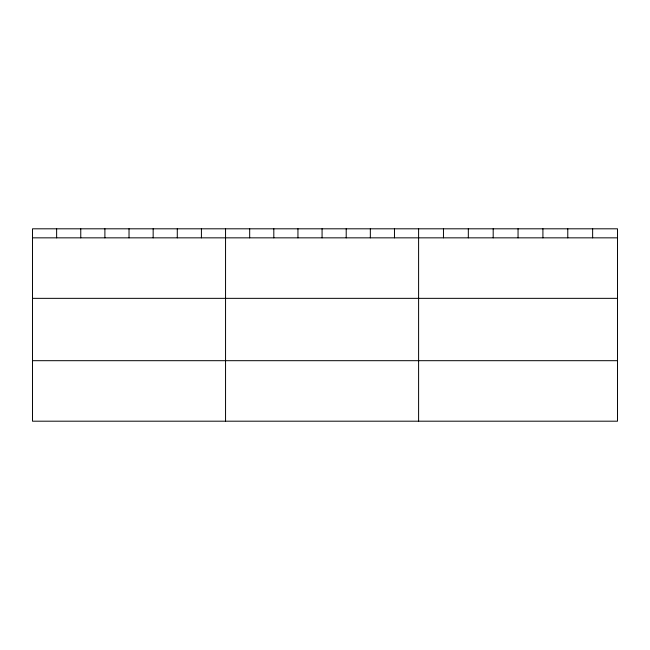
<?xml version="1.0" encoding="UTF-8"?>
<svg xmlns="http://www.w3.org/2000/svg" width="650" height="650" viewBox="0 0 650 650"><rect width="100%" height="100%" fill="white"/><g stroke="black" fill="none" stroke-linecap="round" stroke-linejoin="round"><path stroke-width="0.97" d="M617.5 237.843L617.5 421.192L32.5 421.192L32.5 228.808L617.5 228.808L617.5 237.843L32.5 237.843M32.5 298.35L617.5 298.35M32.5 360.685L617.5 360.685M592.637 228.808L592.637 237.843M567.775 228.808L567.775 237.843M542.913 228.808L542.913 237.843M518.05 228.808L518.05 237.843M493.188 228.808L493.188 237.843M468.325 228.808L468.325 237.843M443.462 228.808L443.462 237.843M418.6 228.808L418.6 421.192M394.469 228.808L394.469 237.843M370.338 228.808L370.338 237.843M346.206 228.808L346.206 237.843M322.075 228.808L322.075 237.843M297.944 228.808L297.944 237.843M273.812 228.808L273.812 237.843M249.681 228.808L249.681 237.843M225.55 228.808L225.55 421.192M201.419 228.808L201.419 237.843M177.287 228.808L177.287 237.843M153.156 228.808L153.156 237.843M129.025 228.808L129.025 237.843M104.894 228.808L104.894 237.843M80.763 228.808L80.763 237.843M56.631 228.808L56.631 237.843"/></g></svg>
